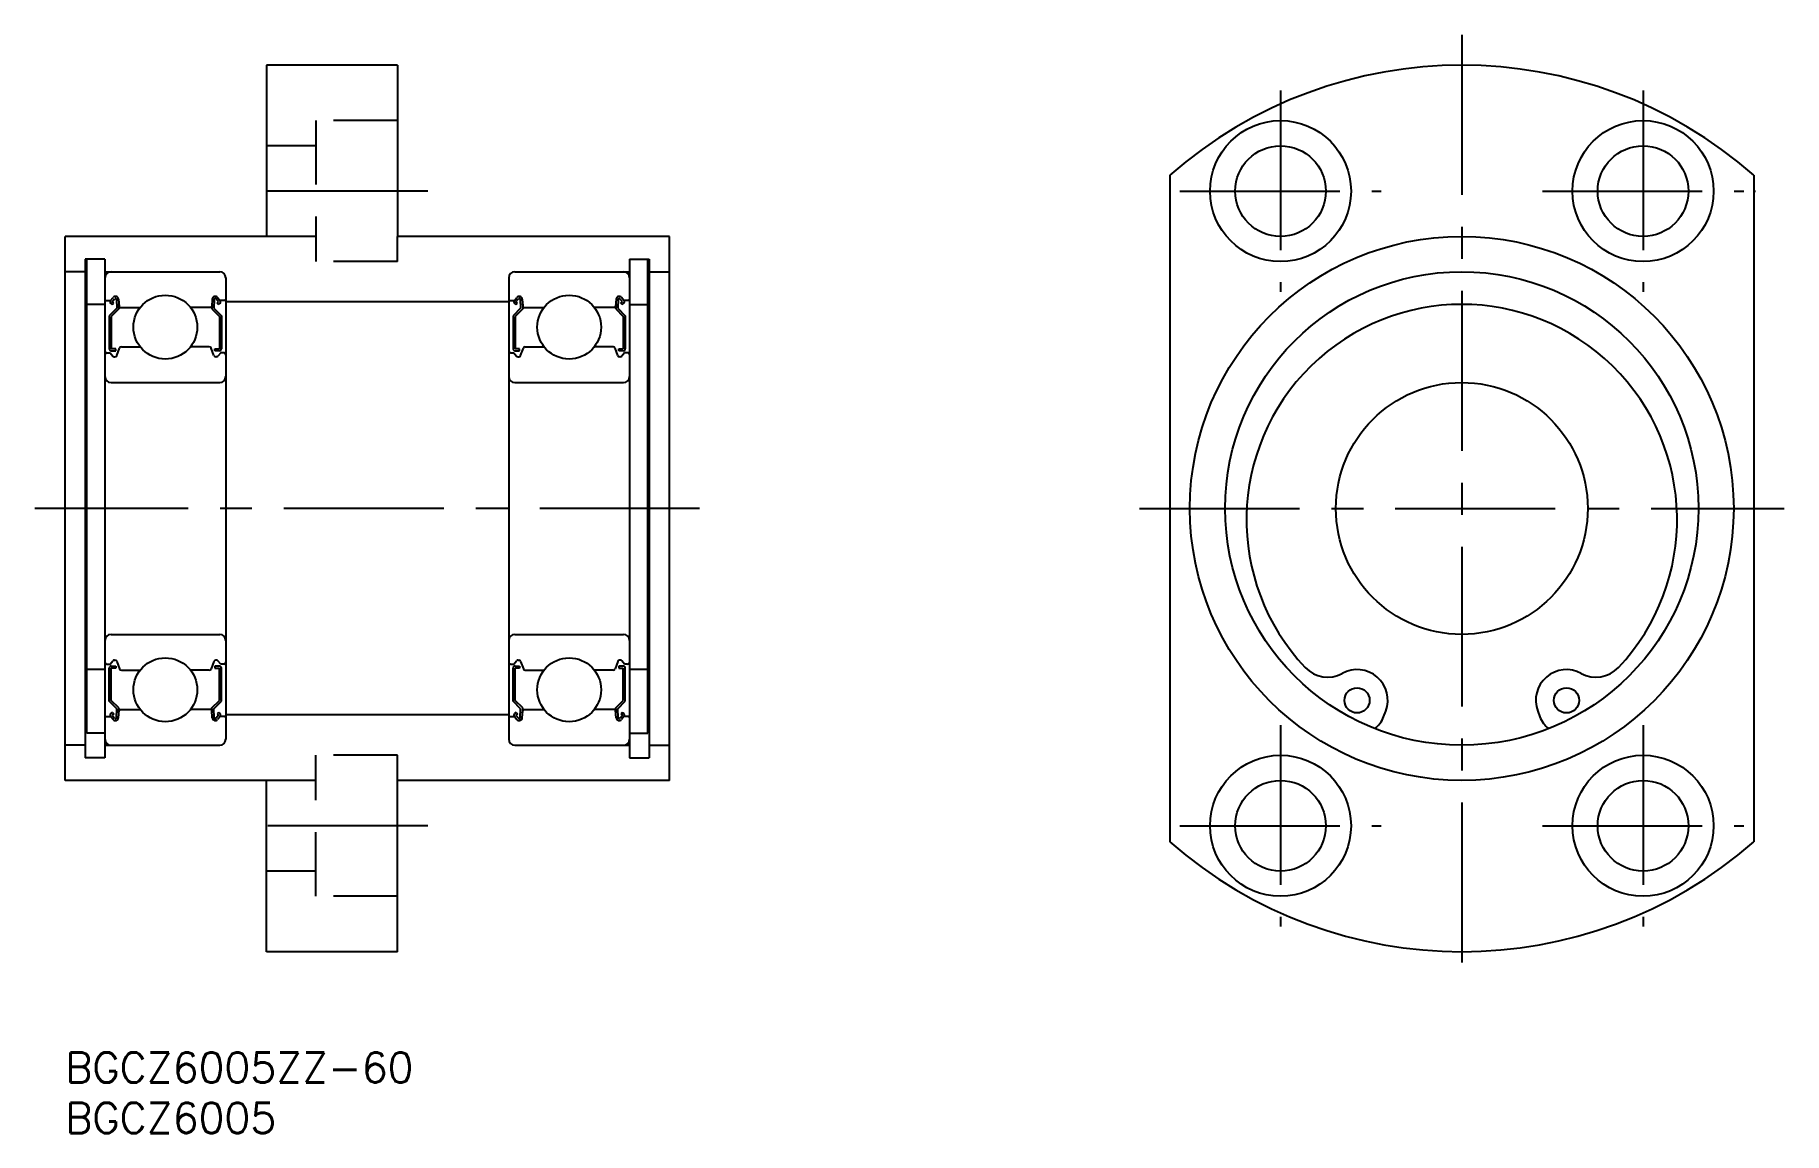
# Model space of a CAD drawing. Extents: x -3 to 171, y -8 to 101.
import ezdxf

# ---------------------------------------------------------------- set-up
doc = ezdxf.new("R2010")
doc.units = 0
doc.header["$LTSCALE"] = 0.5
doc.linetypes.add('CENTER', pattern=[50.8, 31.75, -6.35, 6.35, -6.35])
doc.linetypes.add('DASHED', pattern=[19.05, 12.7, -6.35])
for name, color, linetype in [('MSM_CENTER', 1, 'CENTER'), ('MSM_CONTINUOUS', 7, 'CONTINUOUS'), ('MSM_DASHED', 4, 'DASHED'), ('MSM_PART_NUMBER', 7, 'CONTINUOUS')]:
    doc.layers.add(name, color=color, linetype=linetype)
doc.styles.get("Standard").update_dxf_attribs({"font": 'txt.shx', "height": 3, "bigfont": 'bigfont.shx'})

# ---------------------------------------------------------------- blocks, each defined once
blk = doc.blocks.new('*U6')
at = {"layer": 'MSM_PART_NUMBER'}
blk.add_text('BGCZ6005ZZ-60', height=3, dxfattribs=at).set_placement((0, -3))
blk = doc.blocks.new('*U7')
at = {"layer": 'MSM_PART_NUMBER'}
blk.add_text('BGCZ6005', height=3, dxfattribs=at).set_placement((0, -8))

msp = doc.modelspace()

# ---------------------------------------------------------------- linework, layer by layer
at = {"layer": 'MSM_CENTER'}
for p, q in [((138.69, 101), (138.69, 7)), ((120.69, 95.5), (120.69, 75.5)), ((156.69, 95.5), (156.69, 75.5)), ((36, 85.5), (17, 85.5)), ((110.69, 85.5), (130.69, 85.5)), ((146.69, 85.5), (166.69, 85.5)), ((167.69, 85.5), (167.85, 85.5)), ((63, 54), (-3, 54)), ((106.69, 54), (170.69, 54)), ((120.69, 32.5), (120.69, 12.5)), ((156.69, 32.5), (156.69, 12.5)), ((36, 22.5), (17, 22.5)), ((110.69, 22.5), (130.69, 22.5)), ((146.69, 22.5), (166.69, 22.5))]:
    msp.add_line(p, q, dxfattribs=at)
at = {"layer": 'MSM_CONTINUOUS'}
for p, q in [((20, 98), (20, 81)), ((33, 98), (20, 98)), ((33, 98), (33, 81)), ((109.69, 87.09), (109.69, 20.91)), ((167.69, 87.09), (167.69, 20.91)), ((0, 27), (0, 81)), ((20, 81), (0, 81)), ((60, 81), (33, 81)), ((60, 27), (60, 81)), ((3.95, 78.75), (2, 78.75)), ((2, 78.75), (2, 29.25)), ((2.15, 31.68, 1.25), (2.15, 78.75, 1.25)), ((3.95, 78.75), (3.95, 29.25)), ((56.05, 78.75), (56.05, 29.25)), ((56.05, 78.75), (58, 78.75)), ((57.85, 31.68, 1.25), (57.85, 78.75, 1.25)), ((58, 78.75), (58, 29.25)), ((2, 77.5), (0, 77.5)), ((3.95, 77.5), (15.35, 77.5)), ((15.95, 76.9), (15.95, 31.1)), ((44.05, 76.9), (44.05, 31.1)), ((44.65, 77.5), (56.05, 77.5)), ((58, 77.5), (60, 77.5)), ((4.51, 74.65), (4.76, 74.95)), ((4.66, 74.52), (4.91, 74.82)), ((5.09, 74.76), (5.13, 73.88)), ((5.29, 74.78), (5.35, 74.04)), ((14.61, 74.78), (14.55, 74.04)), ((14.81, 74.76), (14.77, 73.88)), ((15.24, 74.52), (14.99, 74.82)), ((15.39, 74.65), (15.14, 74.95)), ((44.61, 74.65), (44.86, 74.95)), ((44.76, 74.52), (45.01, 74.82)), ((45.19, 74.76), (45.23, 73.88)), ((45.39, 74.78), (45.45, 74.04)), ((54.71, 74.78), (54.65, 74.04)), ((54.91, 74.76), (54.87, 73.88)), ((55.34, 74.52), (55.09, 74.82)), ((55.49, 74.65), (55.24, 74.95)), ((3.95, 74.25), (2.15, 74.25)), ((4.05, 74.65), (4.51, 74.65)), ((5.13, 73.88), (4.38, 73.13)), ((4.38, 73.13), (4.38, 69.85)), ((4.69, 74.24), (4.53, 74.37)), ((5.33, 73.8), (4.58, 73.05)), ((4.58, 73.05), (4.58, 69.85)), ((4.82, 74.39), (4.66, 74.52)), ((4.69, 74.24), (4.82, 74.39)), ((5.33, 74.27), (5.33, 73.8)), ((5.45, 73.95), (7.44, 73.95)), ((14.45, 73.95), (12.46, 73.95)), ((14.57, 74.27), (14.57, 73.8)), ((14.57, 73.8), (15.32, 73.05)), ((14.77, 73.88), (15.52, 73.13)), ((15.08, 74.39), (15.24, 74.52)), ((15.21, 74.24), (15.08, 74.39)), ((15.21, 74.24), (15.37, 74.37)), ((15.32, 73.05), (15.32, 69.85)), ((15.85, 74.65), (15.39, 74.65)), ((15.52, 73.13), (15.52, 69.85)), ((44.05, 74.5), (15.95, 74.5)), ((44.15, 74.65), (44.61, 74.65)), ((45.23, 73.88), (44.48, 73.13)), ((44.48, 73.13), (44.48, 69.85)), ((44.79, 74.24), (44.63, 74.37)), ((45.43, 73.8), (44.68, 73.05)), ((44.68, 73.05), (44.68, 69.85)), ((44.92, 74.39), (44.76, 74.52)), ((44.79, 74.24), (44.92, 74.39)), ((45.43, 74.27), (45.43, 73.8)), ((45.55, 73.95), (47.54, 73.95)), ((54.55, 73.95), (52.56, 73.95)), ((54.67, 74.27), (54.67, 73.8)), ((54.67, 73.8), (55.42, 73.05)), ((54.87, 73.88), (55.62, 73.13)), ((55.18, 74.39), (55.34, 74.52)), ((55.31, 74.24), (55.18, 74.39)), ((55.31, 74.24), (55.47, 74.37)), ((55.42, 73.05), (55.42, 69.85)), ((55.95, 74.65), (55.49, 74.65)), ((55.62, 73.13), (55.62, 69.85)), ((56.05, 74.25), (57.85, 74.25)), ((5.03, 69.85), (4.58, 69.85)), ((4.58, 69.65), (5.03, 69.65)), ((5.03, 69.65), (5.03, 69.85)), ((5.13, 69.18), (5.4, 69.92)), ((5.59, 70.05), (7.44, 70.05)), ((14.31, 70.05), (12.46, 70.05)), ((14.77, 69.18), (14.5, 69.92)), ((14.87, 69.65), (14.87, 69.85)), ((14.87, 69.85), (15.32, 69.85)), ((15.32, 69.65), (14.87, 69.65)), ((45.13, 69.85), (44.68, 69.85)), ((44.68, 69.65), (45.13, 69.65)), ((45.13, 69.65), (45.13, 69.85)), ((45.23, 69.18), (45.5, 69.92)), ((45.69, 70.05), (47.54, 70.05)), ((54.41, 70.05), (52.56, 70.05)), ((54.87, 69.18), (54.6, 69.92)), ((54.97, 69.65), (54.97, 69.85)), ((54.97, 69.85), (55.42, 69.85)), ((55.42, 69.65), (54.97, 69.65)), ((4.15, 69.45), (4.45, 69.45)), ((4.45, 69.45), (4.73, 69.12)), ((4.88, 69.05), (4.94, 69.05)), ((15.02, 69.05), (14.96, 69.05)), ((15.45, 69.45), (15.17, 69.12)), ((15.75, 69.45), (15.45, 69.45)), ((44.25, 69.45), (44.55, 69.45)), ((44.55, 69.45), (44.83, 69.12)), ((44.98, 69.05), (45.04, 69.05)), ((55.12, 69.05), (55.06, 69.05)), ((55.55, 69.45), (55.27, 69.12)), ((55.85, 69.45), (55.55, 69.45)), ((4.55, 66.5), (15.35, 66.5)), ((44.65, 66.5), (55.45, 66.5)), ((4.55, 41.5), (15.35, 41.5)), ((44.65, 41.5), (55.45, 41.5)), ((4.15, 38.55), (4.45, 38.55)), ((4.45, 38.55), (4.73, 38.88)), ((4.58, 38.35), (5.03, 38.35)), ((4.88, 38.95), (4.94, 38.95)), ((5.03, 38.35), (5.03, 38.15)), ((5.13, 38.82), (5.4, 38.08)), ((14.77, 38.82), (14.5, 38.08)), ((14.87, 38.35), (14.87, 38.15)), ((15.32, 38.35), (14.87, 38.35)), ((15.02, 38.95), (14.96, 38.95)), ((15.45, 38.55), (15.17, 38.88)), ((15.75, 38.55), (15.45, 38.55)), ((44.25, 38.55), (44.55, 38.55)), ((44.55, 38.55), (44.83, 38.88)), ((44.68, 38.35), (45.13, 38.35)), ((44.98, 38.95), (45.04, 38.95)), ((45.13, 38.35), (45.13, 38.15)), ((45.23, 38.82), (45.5, 38.08)), ((54.87, 38.82), (54.6, 38.08)), ((54.97, 38.35), (54.97, 38.15)), ((55.42, 38.35), (54.97, 38.35)), ((55.12, 38.95), (55.06, 38.95)), ((55.55, 38.55), (55.27, 38.88)), ((55.85, 38.55), (55.55, 38.55)), ((3.95, 38), (2.15, 38)), ((4.38, 34.87), (4.38, 38.15)), ((4.58, 34.95), (4.58, 38.15)), ((5.03, 38.15), (4.58, 38.15)), ((5.59, 37.95), (7.44, 37.95)), ((14.31, 37.95), (12.46, 37.95)), ((14.87, 38.15), (15.32, 38.15)), ((15.32, 34.95), (15.32, 38.15)), ((15.52, 34.87), (15.52, 38.15)), ((44.48, 34.87), (44.48, 38.15)), ((44.68, 34.95), (44.68, 38.15)), ((45.13, 38.15), (44.68, 38.15)), ((45.69, 37.95), (47.54, 37.95)), ((54.41, 37.95), (52.56, 37.95)), ((54.97, 38.15), (55.42, 38.15)), ((55.42, 34.95), (55.42, 38.15)), ((55.62, 34.87), (55.62, 38.15)), ((57.85, 38), (56.05, 38)), ((5.13, 34.12), (4.38, 34.87)), ((5.33, 34.2), (4.58, 34.95)), ((14.57, 34.2), (15.32, 34.95)), ((14.77, 34.12), (15.52, 34.87)), ((45.23, 34.12), (44.48, 34.87)), ((45.43, 34.2), (44.68, 34.95)), ((54.67, 34.2), (55.42, 34.95)), ((54.87, 34.12), (55.62, 34.87)), ((4.05, 33.35), (4.51, 33.35)), ((4.51, 33.35), (4.76, 33.05)), ((4.69, 33.76), (4.53, 33.63)), ((4.82, 33.61), (4.66, 33.48)), ((4.66, 33.48), (4.91, 33.18)), ((4.69, 33.76), (4.82, 33.61)), ((5.09, 33.24), (5.13, 34.12)), ((5.29, 33.22), (5.35, 33.96)), ((5.33, 33.73), (5.33, 34.2)), ((5.45, 34.05), (7.44, 34.05)), ((14.45, 34.05), (12.46, 34.05)), ((14.61, 33.22), (14.55, 33.96)), ((14.57, 33.73), (14.57, 34.2)), ((14.81, 33.24), (14.77, 34.12)), ((15.24, 33.48), (14.99, 33.18)), ((15.21, 33.76), (15.08, 33.61)), ((15.08, 33.61), (15.24, 33.48)), ((15.39, 33.35), (15.14, 33.05)), ((15.21, 33.76), (15.37, 33.63)), ((15.85, 33.35), (15.39, 33.35)), ((44.05, 33.5), (15.95, 33.5)), ((44.15, 33.35), (44.61, 33.35)), ((44.61, 33.35), (44.86, 33.05)), ((44.79, 33.76), (44.63, 33.63)), ((44.92, 33.61), (44.76, 33.48)), ((44.76, 33.48), (45.01, 33.18)), ((44.79, 33.76), (44.92, 33.61)), ((45.19, 33.24), (45.23, 34.12)), ((45.39, 33.22), (45.45, 33.96)), ((45.43, 33.73), (45.43, 34.2)), ((45.55, 34.05), (47.54, 34.05)), ((54.55, 34.05), (52.56, 34.05)), ((54.71, 33.22), (54.65, 33.96)), ((54.67, 33.73), (54.67, 34.2)), ((54.91, 33.24), (54.87, 34.12)), ((55.34, 33.48), (55.09, 33.18)), ((55.31, 33.76), (55.18, 33.61)), ((55.18, 33.61), (55.34, 33.48)), ((55.49, 33.35), (55.24, 33.05)), ((55.31, 33.76), (55.47, 33.63)), ((55.95, 33.35), (55.49, 33.35)), ((130.93, 33.3), (131.14, 33.88)), ((146.23, 33.88), (146.45, 33.3)), ((3.95, 31.68), (2.15, 31.68)), ((56.05, 31.68), (57.85, 31.68)), ((2, 30.5), (0, 30.5)), ((3.95, 30.5), (15.35, 30.5)), ((7.45, 30.5), (7.45, 30.5)), ((44.65, 30.5), (56.05, 30.5)), ((47.55, 30.5), (47.55, 30.5)), ((58, 30.5), (60, 30.5)), ((3.95, 29.25), (2, 29.25)), ((56.05, 29.25), (58, 29.25)), ((20, 27), (0, 27)), ((20, 10), (20, 27)), ((60, 27), (33, 27)), ((33, 10), (33, 27)), ((33, 10), (20, 10))]:
    msp.add_line(p, q, dxfattribs=at)
for centre, radius in [((120.69, 85.5), 7), ((156.69, 85.5), 7), ((120.69, 85.5), 4.5), ((156.69, 85.5), 4.5), ((138.69, 54), 27), ((138.69, 54), 23.5), ((9.95, 72), 3.17), ((50.05, 72), 3.17), ((138.69, 54), 12.5), ((9.95, 36), 3.17), ((50.05, 36), 3.17), ((128.29, 34.95), 1.25), ((149.09, 34.95), 1.25), ((120.69, 22.5), 7), ((156.69, 22.5), 7), ((120.69, 22.5), 4.5), ((156.69, 22.5), 4.5)]:
    msp.add_circle(centre, radius, dxfattribs=at)
for centre, radius, start, end in [((138.69, 54), 44, 48.7694, 131.2306), ((4.55, 76.9), 0.6, 90, 180), ((15.35, 76.9), 0.6, 0, 90), ((44.65, 76.9), 0.6, 90, 180), ((55.45, 76.9), 0.6, 0, 90), ((4.05, 74.75), 0.1, 180, 270), ((4.99, 74.75), 0.3, 4.9967, 140.0012), ((4.99, 74.75), 0.1, 2.8198, 140.0023), ((14.91, 74.75), 0.3, 39.9988, 175.0033), ((14.91, 74.75), 0.1, 39.9977, 177.1802), ((15.85, 74.75), 0.1, 270, 0), ((44.15, 74.75), 0.1, 180, 270), ((45.09, 74.75), 0.3, 4.9967, 140.0012), ((45.09, 74.75), 0.1, 2.8198, 140.0023), ((55.01, 74.75), 0.3, 39.9988, 175.0033), ((55.01, 74.75), 0.1, 39.9977, 177.1802), ((55.95, 74.75), 0.1, 270, 0), ((4.66, 74.52), 0.2, 140.0012, 230.0863), ((5.45, 74.05), 0.1, 184.9967, 270), ((14.45, 74.05), 0.1, 270, 355.0033), ((15.24, 74.52), 0.2, 309.9137, 39.9988), ((44.76, 74.52), 0.2, 140.0012, 230.0863), ((45.55, 74.05), 0.1, 184.9967, 270), ((54.55, 74.05), 0.1, 270, 355.0033), ((55.34, 74.52), 0.2, 309.9137, 39.9988), ((138.69, 52.88), 21.38, 316.6826, 223.3174), ((4.58, 69.85), 0.2, 180, 270), ((5.59, 69.85), 0.2, 90, 159.9921), ((14.31, 69.85), 0.2, 20.0079, 90), ((15.32, 69.85), 0.2, 270, 0), ((44.68, 69.85), 0.2, 180, 270), ((45.69, 69.85), 0.2, 90, 159.9921), ((54.41, 69.85), 0.2, 20.0079, 90), ((55.42, 69.85), 0.2, 270, 0), ((4.15, 69.25), 0.2, 90, 180), ((4.88, 69.25), 0.2, 219.9945, 270), ((4.94, 69.25), 0.2, 270, 339.9921), ((14.96, 69.25), 0.2, 200.0079, 270), ((15.02, 69.25), 0.2, 270, 320.0055), ((15.75, 69.25), 0.2, 0, 90), ((44.25, 69.25), 0.2, 90, 180), ((44.98, 69.25), 0.2, 219.9945, 270), ((45.04, 69.25), 0.2, 270, 339.9921), ((55.06, 69.25), 0.2, 200.0079, 270), ((55.12, 69.25), 0.2, 270, 320.0055), ((55.85, 69.25), 0.2, 0, 90), ((4.55, 67.1), 0.6, 180, 270), ((15.35, 67.1), 0.6, 270, 0), ((44.65, 67.1), 0.6, 180, 270), ((55.45, 67.1), 0.6, 270, 0), ((4.55, 40.9), 0.6, 90, 180), ((15.35, 40.9), 0.6, 0, 90), ((44.65, 40.9), 0.6, 90, 180), ((55.45, 40.9), 0.6, 0, 90), ((4.15, 38.75), 0.2, 180, 270), ((4.58, 38.15), 0.2, 90, 180), ((4.88, 38.75), 0.2, 90, 140.0055), ((4.94, 38.75), 0.2, 20.0079, 90), ((14.96, 38.75), 0.2, 90, 159.9921), ((15.02, 38.75), 0.2, 39.9945, 90), ((15.32, 38.15), 0.2, 0, 90), ((15.75, 38.75), 0.2, 270, 0), ((44.25, 38.75), 0.2, 180, 270), ((44.68, 38.15), 0.2, 90, 180), ((44.98, 38.75), 0.2, 90, 140.0055), ((45.04, 38.75), 0.2, 20.0079, 90), ((55.06, 38.75), 0.2, 90, 159.9921), ((55.12, 38.75), 0.2, 39.9945, 90), ((55.42, 38.15), 0.2, 0, 90), ((55.85, 38.75), 0.2, 270, 0), ((5.59, 38.15), 0.2, 200.0079, 270), ((14.31, 38.15), 0.2, 270, 339.9921), ((45.69, 38.15), 0.2, 200.0079, 270), ((54.41, 38.15), 0.2, 270, 339.9921), ((125.36, 40.3), 3.05, 223.3174, 298.7349), ((128.29, 34.95), 3.05, 339.4426, 118.7349), ((149.09, 34.95), 3.05, 61.2651, 200.5574), ((152.02, 40.3), 3.05, 241.2651, 316.6826), ((4.05, 33.25), 0.1, 90, 180), ((4.66, 33.48), 0.2, 129.9137, 219.9988), ((4.99, 33.25), 0.3, 219.9988, 355.0033), ((4.99, 33.25), 0.1, 219.9977, 357.1802), ((5.45, 33.95), 0.1, 90, 175.0033), ((14.45, 33.95), 0.1, 4.9967, 90), ((14.91, 33.25), 0.3, 184.9967, 320.0012), ((14.91, 33.25), 0.1, 182.8198, 320.0023), ((15.24, 33.48), 0.2, 320.0012, 50.0863), ((15.85, 33.25), 0.1, 0, 90), ((44.15, 33.25), 0.1, 90, 180), ((44.76, 33.48), 0.2, 129.9137, 219.9988), ((45.09, 33.25), 0.3, 219.9988, 355.0033), ((45.09, 33.25), 0.1, 219.9977, 357.1802), ((45.55, 33.95), 0.1, 90, 175.0033), ((54.55, 33.95), 0.1, 4.9967, 90), ((55.01, 33.25), 0.3, 184.9967, 320.0012), ((55.01, 33.25), 0.1, 182.8198, 320.0023), ((55.34, 33.48), 0.2, 320.0012, 50.0863), ((55.95, 33.25), 0.1, 0, 90), ((128.58, 34.18), 2.5, 305.7418, 339.4426), ((148.79, 34.18), 2.5, 200.5574, 234.2582), ((4.55, 31.1), 0.6, 180, 270), ((15.35, 31.1), 0.6, 270, 0), ((44.65, 31.1), 0.6, 180, 270), ((55.45, 31.1), 0.6, 270, 0), ((138.69, 54), 44, 228.7694, 311.2306)]:
    msp.add_arc(centre, radius, start, end, dxfattribs=at)
at = {"layer": 'MSM_DASHED'}
for p, q in [((24.9, 92.5), (24.9, 78.5)), ((33, 92.5), (24.9, 92.5)), ((24.9, 90), (20, 90)), ((24.9, 81), (20, 81)), ((33, 78.5), (33, 81)), ((33, 78.5), (24.9, 78.5)), ((24.9, 15.5), (24.9, 29.5)), ((33, 29.5), (24.9, 29.5)), ((33, 27), (33, 29.5)), ((24.9, 27), (20, 27)), ((24.9, 18), (20, 18)), ((33, 15.5), (24.9, 15.5))]:
    msp.add_line(p, q, dxfattribs=at)

# ---------------------------------------------------------------- block references
at = {"layer": 'MSM_CONTINUOUS'}
for name in ['*U6', '*U7']:
    msp.add_blockref(name, (0, 0), dxfattribs=at)

doc.saveas('drawing.dxf')
